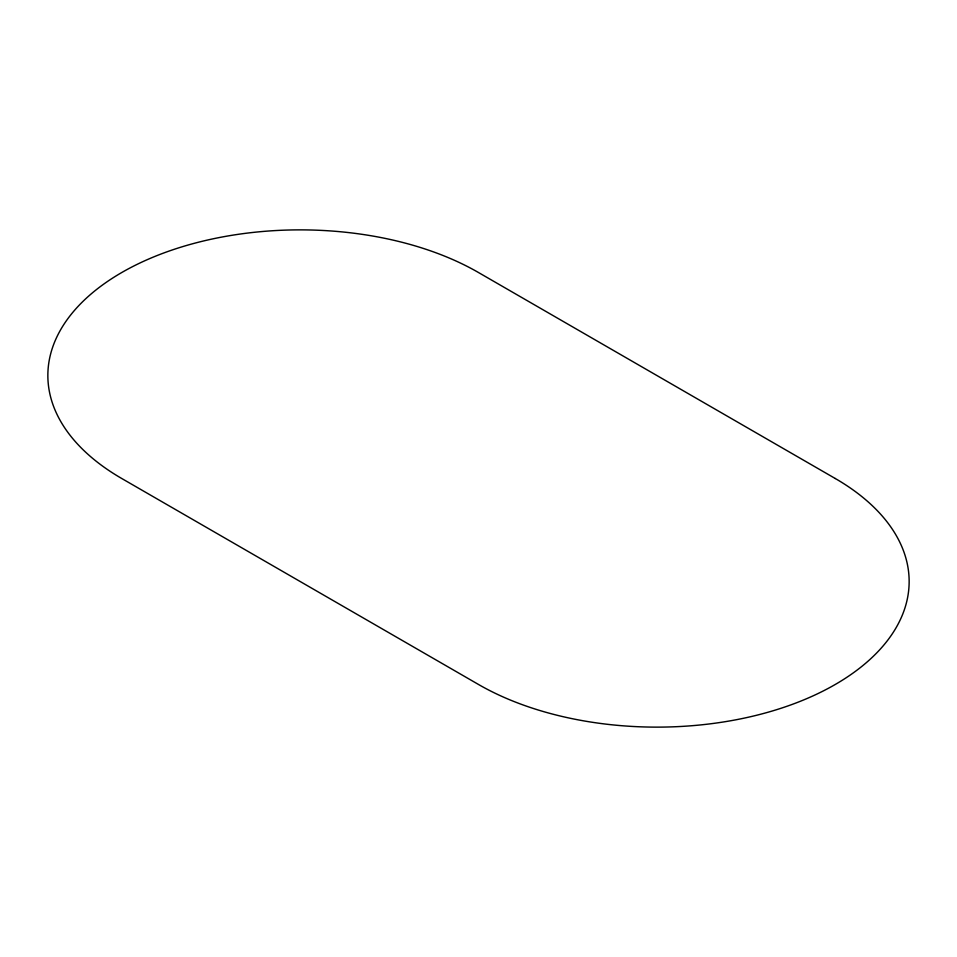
<?xml version="1.0" encoding="UTF-8"?>
<svg xmlns="http://www.w3.org/2000/svg" width="957" height="957" viewBox="0 0 957 957"><rect width="100%" height="100%" fill="white"/><g stroke="black" fill="none" stroke-linecap="round" stroke-linejoin="round"><path stroke-width="1.44" d="M835.258 478.5L478.5 272.53A252.265 145.643 0 0 0 121.742 272.53A252.265 145.643 0 0 0 121.742 478.5L478.5 684.47A252.265 145.643 0 0 0 835.258 684.47A252.265 145.643 0 0 0 835.258 478.5"/></g></svg>
